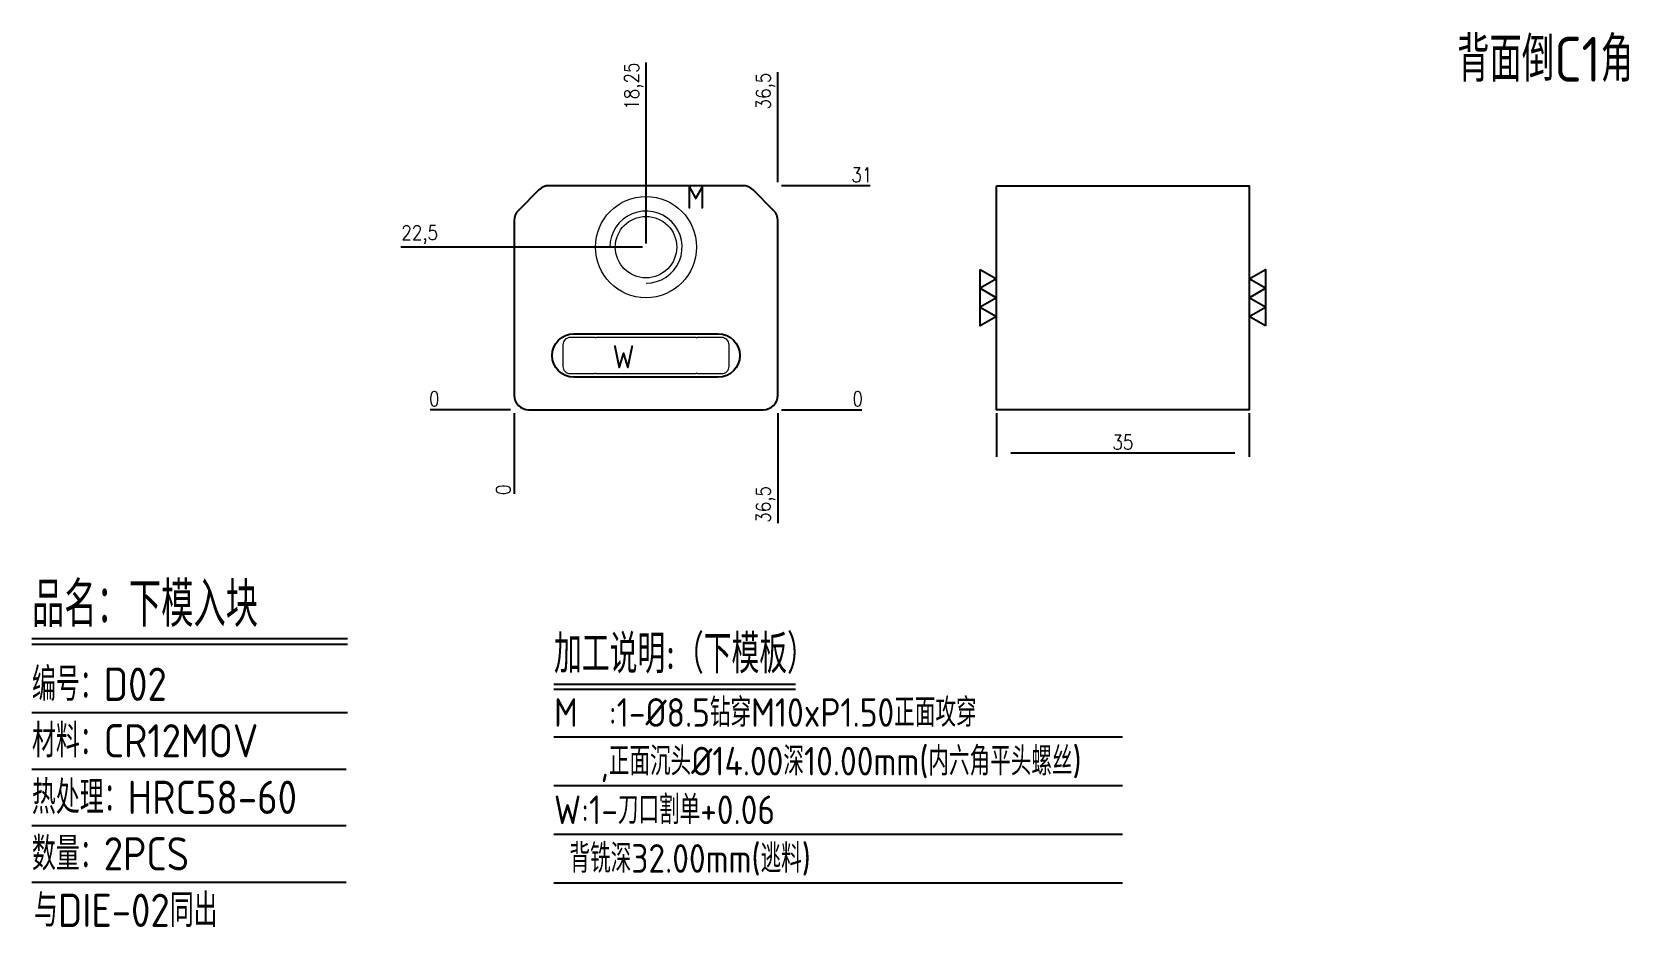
# Model space of a CAD drawing. Header units: millimetres. Extents: x 90980 to 91202, y 595 to 718.
import ezdxf
from ezdxf.enums import TextEntityAlignment as Align

# ---------------------------------------------------------------- set-up
doc = ezdxf.new("R2010")
doc.units = ezdxf.units.MM
doc.linetypes.add('HIDDEN', pattern=[0])
for name, color, linetype in [('DIE_P', 2, 'Continuous'), ('DIM', 4, 'Continuous'), ('PRESS', 3, 'Continuous'), ('TEXT', 4, 'Continuous')]:
    doc.layers.add(name, color=color, linetype=linetype)
doc.styles.add('gbenor', font='gbenor.shx', dxfattribs={"bigfont": 'gbcbig.shx'})
doc.styles.get("Standard").update_dxf_attribs({"font": 'txt.shx', "width": 0.85, "bigfont": 'ctxt.shx'})
doc.dimstyles.new('T-2-WX', dxfattribs={"dimtxt": 2, "dimasz": 2, "dimexe": 0.5, "dimexo": 0.5, "dimgap": 0.5, "dimtad": 1, "dimtxsty": 'Standard', "dimblk": 'OPEN30', "dimcen": 0, "dimazin": 3, "dimtfac": 1, "dimtmove": 0, "dimatfit": 3, "dimldrblk": 'OPEN30', "dimlwd": -1, "dimlwe": -1})

# ---------------------------------------------------------------- blocks, each defined once
blk = doc.blocks.new('*D7579')
at = {"layer": 'Defpoints', "color": 0}
for p in [(91047.25, 666.15), (91083.75, 666.15), (91093.75, 666.15)]:
    blk.add_point(p, dxfattribs=at)
at = {"layer": 'DIM', "color": 0}
blk.add_line((91084.25, 666.15), (91095.38, 666.15), dxfattribs=at)
at = {"layer": 'DIM', "color": 0, "insert": (91094.81, 667.65), "char_height": 2, "attachment_point": 5}
blk.add_mtext('0', dxfattribs=at)
blk = doc.blocks.new('_Open30')
blk = doc.blocks.new('*D7580')
at = {"layer": 'Defpoints', "color": 0}
for p in [(91083.75, 697.15), (91093.75, 697.15), (91047.25, 666.15)]:
    blk.add_point(p, dxfattribs=at)
at = {"layer": 'DIM', "color": 0}
for p, q in [((91084.25, 697.15), (91087.75, 697.15)), ((91087.75, 697.15), (91089.75, 697.15)), ((91089.75, 697.15), (91096.51, 697.15))]:
    blk.add_line(p, q, dxfattribs=at)
at = {"layer": 'DIM', "color": 0, "insert": (91095.38, 698.65), "char_height": 2, "attachment_point": 5}
blk.add_mtext('31', dxfattribs=at)
blk = doc.blocks.new('*D7581')
at = {"layer": 'Defpoints', "color": 0}
for p in [(91037.25, 666.15), (91047.25, 666.15), (91047.25, 666.15)]:
    blk.add_point(p, dxfattribs=at)
at = {"layer": 'DIM', "color": 0}
blk.add_line((91046.75, 666.15), (91035.61, 666.15), dxfattribs=at)
at = {"layer": 'DIM', "color": 0, "insert": (91036.18, 667.65), "char_height": 2, "attachment_point": 5}
blk.add_mtext('0', dxfattribs=at)
blk = doc.blocks.new('*D7582')
at = {"layer": 'Defpoints', "color": 0}
for p in [(91037.25, 688.65), (91065.5, 688.65), (91047.25, 666.15)]:
    blk.add_point(p, dxfattribs=at)
at = {"layer": 'DIM', "color": 0}
for p, q in [((91041.25, 688.65), (91031.57, 688.65)), ((91045.25, 688.65), (91041.25, 688.65)), ((91065, 688.65), (91045.25, 688.65))]:
    blk.add_line(p, q, dxfattribs=at)
at = {"layer": 'DIM', "color": 0, "insert": (91034.16, 690.34), "char_height": 2, "attachment_point": 5}
blk.add_mtext('22,5', dxfattribs=at)
blk = doc.blocks.new('*D7583')
at = {"layer": 'Defpoints', "color": 0}
for p in [(91047.25, 666.15), (91083.75, 666.15), (91083.75, 656.15)]:
    blk.add_point(p, dxfattribs=at)
at = {"layer": 'DIM', "color": 0}
for p, q in [((91083.75, 665.65), (91083.75, 662.15)), ((91083.75, 662.15), (91083.75, 660.15)), ((91083.75, 660.15), (91083.75, 650.46))]:
    blk.add_line(p, q, dxfattribs=at)
at = {"layer": 'DIM', "color": 0, "insert": (91082.06, 653.05), "char_height": 2, "attachment_point": 5, "rotation": 90}
blk.add_mtext('36,5', dxfattribs=at)
blk = doc.blocks.new('*D7584')
at = {"layer": 'Defpoints', "color": 0}
for p in [(91047.25, 666.15), (91047.25, 666.15), (91047.25, 656.15)]:
    blk.add_point(p, dxfattribs=at)
at = {"layer": 'DIM', "color": 0}
blk.add_line((91047.25, 665.65), (91047.25, 654.51), dxfattribs=at)
at = {"layer": 'DIM', "color": 0, "insert": (91045.75, 655.08), "char_height": 2, "attachment_point": 5, "rotation": 90}
blk.add_mtext('0', dxfattribs=at)
blk = doc.blocks.new('*D7585')
at = {"layer": 'Defpoints', "color": 0}
for p in [(91083.75, 707.15), (91083.75, 697.15), (91047.25, 666.15)]:
    blk.add_point(p, dxfattribs=at)
at = {"layer": 'DIM', "color": 0}
for p, q in [((91083.75, 703.15), (91083.75, 712.83)), ((91083.75, 701.15), (91083.75, 703.15)), ((91083.75, 697.65), (91083.75, 701.15))]:
    blk.add_line(p, q, dxfattribs=at)
at = {"layer": 'DIM', "color": 0, "insert": (91082.06, 710.24), "char_height": 2, "attachment_point": 5, "rotation": 90}
blk.add_mtext('36,5', dxfattribs=at)
blk = doc.blocks.new('*D7586')
at = {"layer": 'Defpoints', "color": 0}
for p in [(91065.5, 707.15), (91065.5, 688.65), (91047.25, 666.15)]:
    blk.add_point(p, dxfattribs=at)
at = {"layer": 'DIM', "color": 0}
for p, q in [((91065.5, 703.15), (91065.5, 714.2)), ((91065.5, 699.15), (91065.5, 703.15)), ((91065.5, 689.15), (91065.5, 699.15))]:
    blk.add_line(p, q, dxfattribs=at)
at = {"layer": 'DIM', "color": 0, "insert": (91063.81, 710.92), "char_height": 2, "attachment_point": 5, "rotation": 90}
blk.add_mtext('18,25', dxfattribs=at)
blk = doc.blocks.new('*D7587')
at = {"layer": 'Defpoints', "color": 0}
for p in [(91114.02, 666.15), (91149.02, 666.15), (91114.02, 660.15)]:
    blk.add_point(p, dxfattribs=at)
at = {"layer": 'DIM', "color": 0}
for p, q in [((91114.02, 665.65), (91114.02, 659.65)), ((91149.02, 665.65), (91149.02, 659.65)), ((91147.02, 660.15), (91116.02, 660.15))]:
    blk.add_line(p, q, dxfattribs=at)
at = {"layer": 'DIM', "color": 0, "insert": (91131.52, 661.65), "char_height": 2, "attachment_point": 5}
blk.add_mtext('35', dxfattribs=at)

msp = doc.modelspace()

# ---------------------------------------------------------------- linework, layer by layer
at = {"layer": 'DIE_P', "linetype": 'Continuous'}
msp.add_lwpolyline([(91078.92, 697.145), (91052.077, 697.145, 0.1989124), (91050.662, 696.559), (91047.834, 693.731, 0.1989124), (91047.248, 692.317), (91047.248, 668.145, 0.4142136), (91049.248, 666.145), (91081.748, 666.145, 0.4142136), (91083.748, 668.145), (91083.748, 692.317, 0.1989124), (91083.162, 693.731), (91080.334, 696.559, 0.1989124)], format="xyb", close=True, dxfattribs=at)
at = {"layer": 'DIE_P', "lineweight": 18}
msp.add_lwpolyline([(91065.498, 683.645, 2.4142136), (91060.498, 688.645)], format="xyb", dxfattribs=at)
at = {"layer": 'DIE_P', "color": 4, "linetype": 'HIDDEN'}
msp.add_lwpolyline([(91075.498, 676.645, -1), (91075.498, 670.645), (91055.498, 670.645, -1), (91055.498, 676.645)], format="xyb", close=True, dxfattribs=at)
at = {"layer": 'DIE_P', "color": 1, "lineweight": 15}
msp.add_lwpolyline([(91072.602, 671.145), (91075.998, 671.145, 0.4142136), (91076.998, 672.145), (91076.998, 675.145, 0.4142136), (91075.998, 676.145), (91072.602, 676.145), (91072.533, 676.025), (91072.464, 676.145), (91058.567, 676.145), (91058.498, 676.025), (91058.429, 676.145), (91054.998, 676.145, 0.4142136), (91053.998, 675.145), (91053.998, 672.145, 0.4142136), (91054.998, 671.145), (91058.429, 671.145), (91058.498, 671.265), (91058.567, 671.145), (91072.464, 671.145), (91072.533, 671.265)], format="xyb", close=True, dxfattribs=at)
at = {"layer": 'DIE_P', "linetype": 'Continuous', "lineweight": 18, "ltscale": 10}
msp.add_circle((91065.498, 688.645), 7, dxfattribs=at)
at = {"layer": 'DIE_P', "lineweight": 18}
msp.add_circle((91065.498, 688.645), 4.25, dxfattribs=at)
at = {"layer": 'DIM', "color": 4, "linetype": 'Continuous', "lineweight": 25}
for p, q in [((90980.479, 634.494), (91024.164, 634.494)), ((90980.479, 633.689), (91024.164, 633.689)), ((90980.479, 624.257), (91024.164, 624.257)), ((90980.479, 616.436), (91023.975, 616.436)), ((90980.479, 608.615), (91023.975, 608.615)), ((90980.479, 600.794), (91023.975, 600.794))]:
    msp.add_line(p, q, dxfattribs=at)
at = {"layer": 'PRESS', "color": 2}
msp.add_lwpolyline([(91114.019, 697.145), (91149.019, 697.145), (91149.019, 666.145), (91114.019, 666.145)], close=True, dxfattribs=at)
at = {"layer": 'PRESS', "color": 4}
for points in [[(91111.769, 685.542), (91114.019, 684.243), (91111.769, 682.944), (91114.019, 681.645), (91111.769, 680.346), (91114.019, 679.047), (91111.769, 677.748), (91111.769, 685.542)], [(91151.269, 677.748), (91149.019, 679.047), (91151.269, 680.346), (91149.019, 681.645), (91151.269, 682.944), (91149.019, 684.243), (91151.269, 685.542), (91151.269, 677.748)]]:
    msp.add_lwpolyline(points, close=True, dxfattribs=at)
at = {"layer": 'TEXT', "color": 3}
for p, q in [((91052.758, 628.159), (91086.212, 628.159)), ((91052.758, 627.466), (91086.212, 627.466)), ((91052.758, 620.892), (91131.487, 620.892)), ((91052.758, 614.16), (91131.487, 614.16)), ((91052.758, 607.428), (91131.487, 607.428)), ((91052.758, 600.696), (91131.487, 600.696))]:
    msp.add_line(p, q, dxfattribs=at)

# ---------------------------------------------------------------- texts
at = {"layer": 'DIM', "color": 3, "linetype": 'Continuous', "lineweight": 25, "style": 'gbenor'}
for s, height, p in [('品名：下模入块', 6.2109, (90980.479, 636.104)), ('编号：D02', 4.6007, (90980.479, 625.868)), ('材料：CR12MOV', 4.6007, (90980.479, 618.046)), ('热处理：HRC58-60', 4.60068, (90980.479, 610.225)), ('数量：2PCS', 4.6007, (90980.479, 602.404)), ('与DIE-02同出', 4.6007, (90980.759, 594.583))]:
    msp.add_text(s, height=height, dxfattribs=at).set_placement(p)
at = {"layer": 'TEXT', "color": 4, "lineweight": 18, "style": 'gbenor'}
msp.add_text('背面倒C1角', height=6.2174, dxfattribs=at).set_placement((91177.801, 711.527))
at = {"layer": 'TEXT', "color": 4, "style": 'gbenor'}
for s, p in [('M', (91072.4, 695.547)), ('W', (91062.387, 673.469))]:
    msp.add_text(s, height=3.2, dxfattribs=at).set_placement(p, align=Align.MIDDLE_CENTER)
for s, height, p in [('加工说明:（下模板）', 5.346, (91052.758, 629.683)), ('M  :1-%%c8.5钻穿M10xP1.50正面攻穿', 3.96, (91052.758, 622.278)), ('   ,正面沉头%%c14.00深10.00mm(内六角平头螺丝)', 3.96, (91052.758, 615.546)), (' 背铣深32.00mm(逃料)', 3.96, (91052.758, 602.082))]:
    msp.add_text(s, height=height, dxfattribs=at).set_placement(p)
at = {"layer": 'TEXT', "color": 1, "style": 'gbenor'}
msp.add_text('W:1-刀口割单+0.06', height=3.96, dxfattribs=at).set_placement((91052.758, 608.814))

# ---------------------------------------------------------------- dimensions: what is measured, and where the dimension line sits
at = {"layer": 'DIM', "color": 4}
for feature_location, offset, dtype, origin, picture, middle in [((91065.498, 688.645), (0, 18.5), 1, (91047.248, 666.145), '*D7586', (91063.808, 710.924)), ((91083.748, 697.145), (0, 10), 1, (91047.248, 666.145), '*D7585', (91082.058, 710.236)), ((91083.748, 697.145), (10, 0), 0, (91047.248, 666.145), '*D7580', (91095.381, 698.645)), ((91065.498, 688.645), (-28.25, 0), 0, (91047.248, 666.145), '*D7582', (91034.158, 690.336)), ((91047.248155342, 666.145164841), (-10, 0), 0, (91047.248155342, 666.145164841), '*D7581', (91036.181488675, 667.645164841)), ((91083.748155362, 666.145164841), (10, 0), 0, (91047.248155342, 666.145164841), '*D7579', (91094.814822029, 667.645164841)), ((91047.248155342, 666.145164841), (0, -10), 1, (91047.248155342, 666.145164841), '*D7584', (91045.748155342, 655.078498174)), ((91083.748, 666.145), (0, -10), 1, (91047.248, 666.145), '*D7583', (91082.058, 653.055))]:
    dim = msp.add_ordinate_dim(feature_location=feature_location, offset=offset, dtype=dtype, origin=origin, dimstyle='T-2-WX', dxfattribs=at)
    dim.commit()
    dim.dimension.update_dxf_attribs({"geometry": picture, "text_midpoint": middle})
dim = msp.add_linear_dim(base=(91114.019, 660.145), p1=(91149.019, 666.145), p2=(91114.019, 666.145), dimstyle='T-2-WX', dxfattribs=at)
dim.commit()
dim.dimension.update_dxf_attribs({"geometry": '*D7587', "text_midpoint": (91131.519, 661.645)})

doc.saveas('drawing.dxf')
